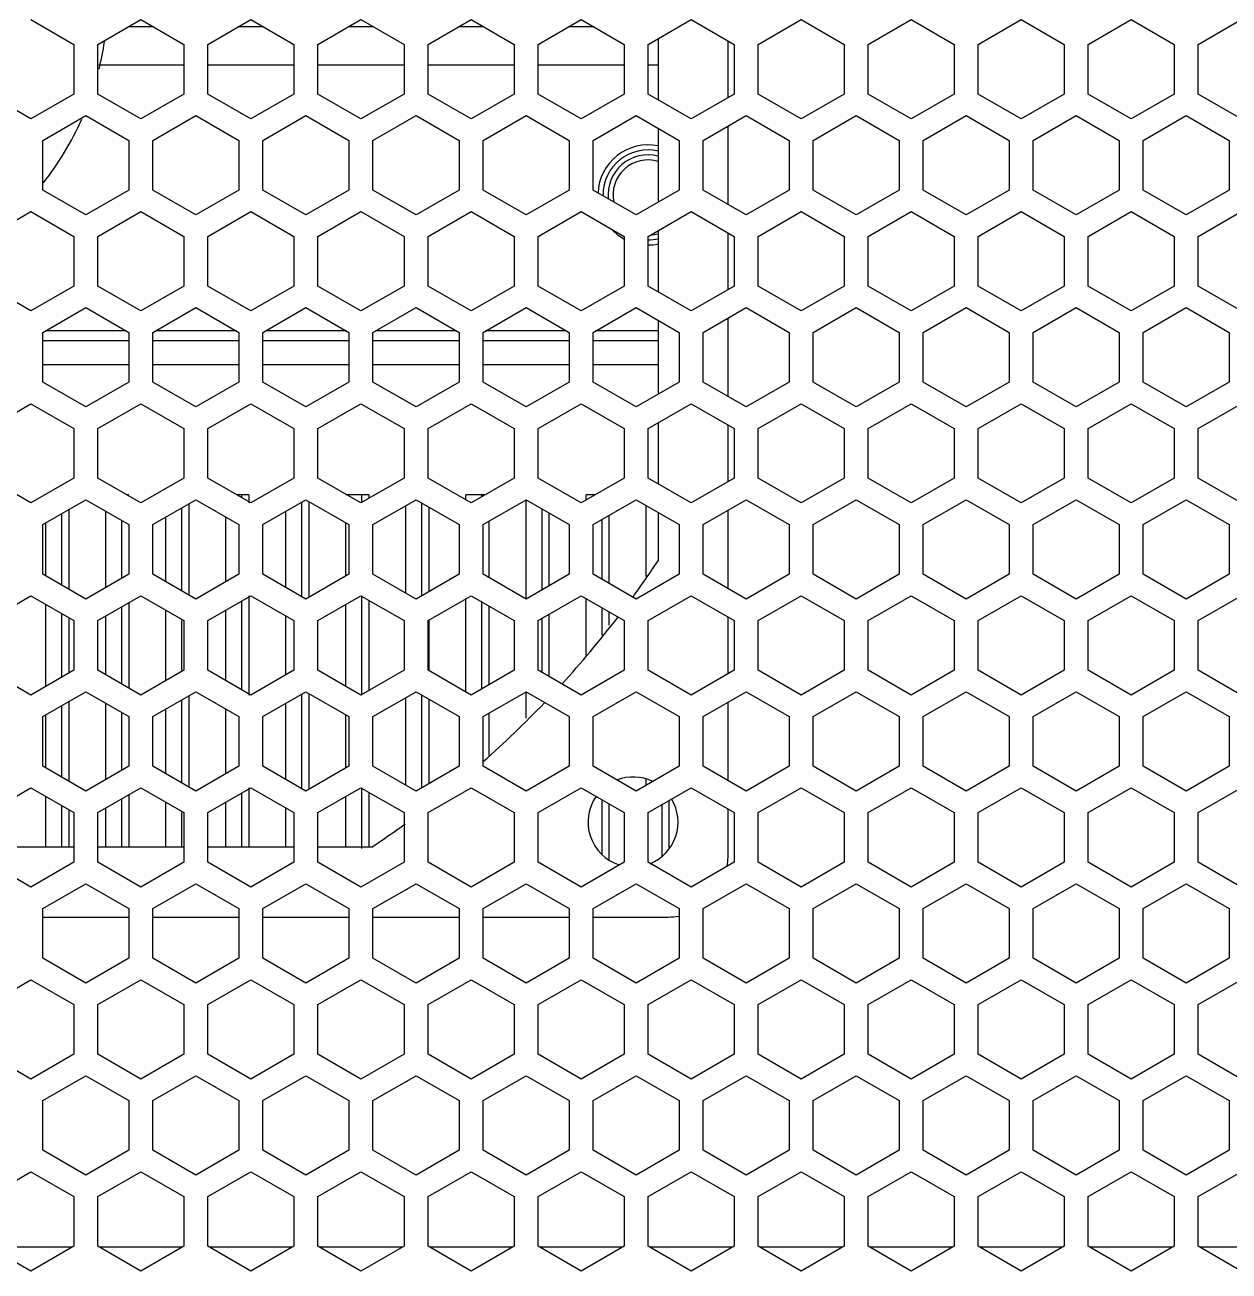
# Model space of a CAD drawing. Header units: millimetres. Extents: x 10297564 to 11610295, y -9287743 to -8409454.
# Drawn here: x 10533697 to 10534905, y -9096196 to -9094946 of the extents above; entities that cross this region are included whole.
import ezdxf

# ---------------------------------------------------------------- set-up
doc = ezdxf.new("R2010")
doc.units = ezdxf.units.MM
doc.header["$LTSCALE"] = 100
doc.layers.add('-0', color=7, linetype='Continuous')

# ---------------------------------------------------------------- blocks, each defined once
blk = doc.blocks.new('인버터 외형도')
at = {"layer": '-0', "linetype": 'Continuous'}
for p, q in [((123421.52, 39937.61), (123453.88, 39918.93)), ((123471.94, 39918.93), (123504.29, 39937.61)), ((123513.81, 39932.11), (123494.77, 39932.11)), ((123504.29, 39937.61), (123536.65, 39918.93)), ((123554.71, 39918.93), (123587.06, 39937.61)), ((123596.58, 39932.11), (123577.54, 39932.11)), ((123587.06, 39937.61), (123619.42, 39918.93)), ((123637.48, 39918.93), (123669.83, 39937.61)), ((123679.35, 39932.11), (123660.31, 39932.11)), ((123669.83, 39937.61), (123702.19, 39918.93)), ((123720.25, 39918.93), (123752.6, 39937.61)), ((123762.12, 39932.11), (123743.08, 39932.11)), ((123752.6, 39937.61), (123784.96, 39918.93)), ((123803.01, 39918.93), (123835.37, 39937.61)), ((123844.89, 39932.11), (123825.85, 39932.11)), ((123835.37, 39937.61), (123867.73, 39918.93)), ((123885.78, 39918.93), (123918.14, 39937.61)), ((123918.14, 39937.61), (123950.49, 39918.93)), ((123968.55, 39918.93), (124000.91, 39937.61)), ((124000.91, 39937.61), (124033.26, 39918.93)), ((124051.32, 39918.93), (124083.68, 39937.61)), ((124083.68, 39937.61), (124116.03, 39918.93)), ((124134.09, 39918.93), (124166.45, 39937.61)), ((124166.45, 39937.61), (124198.8, 39918.93)), ((124216.86, 39918.93), (124249.22, 39937.61)), ((124249.22, 39937.61), (124281.57, 39918.93)), ((124299.63, 39918.93), (124331.99, 39937.61)), ((123893.31, 39923.27), (123893.31, 39877.22)), ((123945.98, 39878.96), (123945.98, 39921.53)), ((123453.88, 39918.93), (123453.88, 39881.57)), ((123471.94, 39881.57), (123471.94, 39918.93)), ((123536.65, 39918.93), (123536.65, 39881.57)), ((123554.71, 39881.57), (123554.71, 39918.93)), ((123619.42, 39918.93), (123619.42, 39881.57)), ((123637.48, 39881.57), (123637.48, 39918.93)), ((123702.19, 39918.93), (123702.19, 39881.57)), ((123720.25, 39881.57), (123720.25, 39918.93)), ((123784.96, 39918.93), (123784.96, 39881.57)), ((123803.01, 39881.57), (123803.01, 39918.93)), ((123867.73, 39918.93), (123867.73, 39881.57)), ((123885.78, 39881.57), (123885.78, 39918.93)), ((123950.49, 39918.93), (123950.49, 39881.57)), ((123968.55, 39881.57), (123968.55, 39918.93)), ((124033.26, 39918.93), (124033.26, 39881.57)), ((124051.32, 39881.57), (124051.32, 39918.93)), ((124116.03, 39918.93), (124116.03, 39881.57)), ((124134.09, 39881.57), (124134.09, 39918.93)), ((124198.8, 39918.93), (124198.8, 39881.57)), ((124216.86, 39881.57), (124216.86, 39918.93)), ((124281.57, 39918.93), (124281.57, 39881.57)), ((124299.63, 39881.57), (124299.63, 39918.93)), ((123472.52, 39903.52), (123536.65, 39903.52)), ((123554.71, 39903.52), (123619.42, 39903.52)), ((123637.48, 39903.52), (123702.19, 39903.52)), ((123720.25, 39903.52), (123784.96, 39903.52)), ((123803.01, 39903.52), (123867.73, 39903.52)), ((123885.78, 39903.52), (123893.31, 39903.52)), ((123421.52, 39862.89), (123389.17, 39881.57)), ((123453.88, 39881.57), (123421.52, 39862.89)), ((123504.29, 39862.89), (123471.94, 39881.57)), ((123536.65, 39881.57), (123504.29, 39862.89)), ((123587.06, 39862.89), (123554.71, 39881.57)), ((123619.42, 39881.57), (123587.06, 39862.89)), ((123669.83, 39862.89), (123637.48, 39881.57)), ((123702.19, 39881.57), (123669.83, 39862.89)), ((123752.6, 39862.89), (123720.25, 39881.57)), ((123784.96, 39881.57), (123752.6, 39862.89)), ((123835.37, 39862.89), (123803.01, 39881.57)), ((123867.73, 39881.57), (123835.37, 39862.89)), ((123918.14, 39862.89), (123885.78, 39881.57)), ((123950.49, 39881.57), (123918.14, 39862.89)), ((124000.91, 39862.89), (123968.55, 39881.57)), ((124033.26, 39881.57), (124000.91, 39862.89)), ((124083.68, 39862.89), (124051.32, 39881.57)), ((124116.03, 39881.57), (124083.68, 39862.89)), ((124166.45, 39862.89), (124134.09, 39881.57)), ((124198.8, 39881.57), (124166.45, 39862.89)), ((124249.22, 39862.89), (124216.86, 39881.57)), ((124281.57, 39881.57), (124249.22, 39862.89)), ((124331.99, 39862.89), (124299.63, 39881.57)), ((123430.55, 39846.69), (123462.91, 39865.37)), ((123462.91, 39865.37), (123495.26, 39846.69)), ((123513.32, 39846.69), (123545.68, 39865.37)), ((123545.68, 39865.37), (123578.03, 39846.69)), ((123596.09, 39846.69), (123628.45, 39865.37)), ((123628.45, 39865.37), (123660.8, 39846.69)), ((123678.86, 39846.69), (123711.22, 39865.37)), ((123711.22, 39865.37), (123743.57, 39846.69)), ((123761.63, 39846.69), (123793.99, 39865.37)), ((123793.99, 39865.37), (123826.34, 39846.69)), ((123844.4, 39846.69), (123876.75, 39865.37)), ((123876.75, 39865.37), (123909.11, 39846.69)), ((123927.17, 39846.69), (123959.52, 39865.37)), ((123959.52, 39865.37), (123991.88, 39846.69)), ((124009.94, 39846.69), (124042.29, 39865.37)), ((124042.29, 39865.37), (124074.65, 39846.69)), ((124092.71, 39846.69), (124125.06, 39865.37)), ((124125.06, 39865.37), (124157.42, 39846.69)), ((124175.48, 39846.69), (124207.83, 39865.37)), ((124207.83, 39865.37), (124240.19, 39846.69)), ((124258.25, 39846.69), (124290.6, 39865.37)), ((124290.6, 39865.37), (124322.96, 39846.69)), ((123893.31, 39855.82), (123893.31, 39800.21)), ((123945.98, 39798.47), (123945.98, 39857.55)), ((123430.55, 39809.33), (123430.55, 39846.69)), ((123495.26, 39846.69), (123495.26, 39809.33)), ((123513.32, 39809.33), (123513.32, 39846.69)), ((123578.03, 39846.69), (123578.03, 39809.33)), ((123596.09, 39809.33), (123596.09, 39846.69)), ((123660.8, 39846.69), (123660.8, 39809.33)), ((123678.86, 39809.33), (123678.86, 39846.69)), ((123743.57, 39846.69), (123743.57, 39809.33)), ((123761.63, 39809.33), (123761.63, 39846.69)), ((123826.34, 39846.69), (123826.34, 39809.33)), ((123844.4, 39809.33), (123844.4, 39846.69)), ((123909.11, 39846.69), (123909.11, 39809.33)), ((123927.17, 39809.33), (123927.17, 39846.69)), ((123991.88, 39846.69), (123991.88, 39809.33)), ((124009.94, 39809.33), (124009.94, 39846.69)), ((124074.65, 39846.69), (124074.65, 39809.33)), ((124092.71, 39809.33), (124092.71, 39846.69)), ((124157.42, 39846.69), (124157.42, 39809.33)), ((124175.48, 39809.33), (124175.48, 39846.69)), ((124240.19, 39846.69), (124240.19, 39809.33)), ((124258.25, 39809.33), (124258.25, 39846.69)), ((124322.96, 39846.69), (124322.96, 39809.33)), ((123462.91, 39790.65), (123430.55, 39809.33)), ((123495.26, 39809.33), (123462.91, 39790.65)), ((123545.68, 39790.65), (123513.32, 39809.33)), ((123578.03, 39809.33), (123545.68, 39790.65)), ((123628.45, 39790.65), (123596.09, 39809.33)), ((123660.8, 39809.33), (123628.45, 39790.65)), ((123711.22, 39790.65), (123678.86, 39809.33)), ((123743.57, 39809.33), (123711.22, 39790.65)), ((123793.99, 39790.65), (123761.63, 39809.33)), ((123826.34, 39809.33), (123793.99, 39790.65)), ((123876.75, 39790.65), (123844.4, 39809.33)), ((123909.11, 39809.33), (123876.75, 39790.65)), ((123959.52, 39790.65), (123927.17, 39809.33)), ((123991.88, 39809.33), (123959.52, 39790.65)), ((124042.29, 39790.65), (124009.94, 39809.33)), ((124074.65, 39809.33), (124042.29, 39790.65)), ((124125.06, 39790.65), (124092.71, 39809.33)), ((124157.42, 39809.33), (124125.06, 39790.65)), ((124207.83, 39790.65), (124175.48, 39809.33)), ((124240.19, 39809.33), (124207.83, 39790.65)), ((124290.6, 39790.65), (124258.25, 39809.33)), ((124322.96, 39809.33), (124290.6, 39790.65)), ((123389.17, 39774.46), (123421.52, 39793.14)), ((123421.52, 39793.14), (123453.88, 39774.46)), ((123471.94, 39774.46), (123504.29, 39793.14)), ((123504.29, 39793.14), (123536.65, 39774.46)), ((123554.71, 39774.46), (123587.06, 39793.14)), ((123587.06, 39793.14), (123619.42, 39774.46)), ((123637.48, 39774.46), (123669.83, 39793.14)), ((123669.83, 39793.14), (123702.19, 39774.46)), ((123720.25, 39774.46), (123752.6, 39793.14)), ((123752.6, 39793.14), (123784.96, 39774.46)), ((123803.01, 39774.46), (123835.37, 39793.14)), ((123835.37, 39793.14), (123867.73, 39774.46)), ((123885.78, 39774.46), (123918.14, 39793.14)), ((123918.14, 39793.14), (123950.49, 39774.46)), ((123968.55, 39774.46), (124000.91, 39793.14)), ((124000.91, 39793.14), (124033.26, 39774.46)), ((124051.32, 39774.46), (124083.68, 39793.14)), ((124083.68, 39793.14), (124116.03, 39774.46)), ((124134.09, 39774.46), (124166.45, 39793.14)), ((124166.45, 39793.14), (124198.8, 39774.46)), ((124216.86, 39774.46), (124249.22, 39793.14)), ((124249.22, 39793.14), (124281.57, 39774.46)), ((124299.63, 39774.46), (124331.99, 39793.14)), ((123453.88, 39774.46), (123453.88, 39737.1)), ((123471.94, 39737.1), (123471.94, 39774.46)), ((123536.65, 39774.46), (123536.65, 39737.1)), ((123554.71, 39737.1), (123554.71, 39774.46)), ((123619.42, 39774.46), (123619.42, 39737.1)), ((123637.48, 39737.1), (123637.48, 39774.46)), ((123702.19, 39774.46), (123702.19, 39737.1)), ((123720.25, 39737.1), (123720.25, 39774.46)), ((123784.96, 39774.46), (123784.96, 39737.1)), ((123803.01, 39737.1), (123803.01, 39774.46)), ((123867.73, 39774.46), (123867.73, 39737.1)), ((123885.78, 39737.1), (123885.78, 39774.46)), ((123893.31, 39778.8), (123893.31, 39732.75)), ((123945.98, 39734.49), (123945.98, 39777.06)), ((123950.49, 39774.46), (123950.49, 39737.1)), ((123968.55, 39737.1), (123968.55, 39774.46)), ((124033.26, 39774.46), (124033.26, 39737.1)), ((124051.32, 39737.1), (124051.32, 39774.46)), ((124116.03, 39774.46), (124116.03, 39737.1)), ((124134.09, 39737.1), (124134.09, 39774.46)), ((124198.8, 39774.46), (124198.8, 39737.1)), ((124216.86, 39737.1), (124216.86, 39774.46)), ((124281.57, 39774.46), (124281.57, 39737.1)), ((124299.63, 39737.1), (124299.63, 39774.46)), ((123421.52, 39718.42), (123389.17, 39737.1)), ((123453.88, 39737.1), (123421.52, 39718.42)), ((123504.29, 39718.42), (123471.94, 39737.1)), ((123536.65, 39737.1), (123504.29, 39718.42)), ((123587.06, 39718.42), (123554.71, 39737.1)), ((123619.42, 39737.1), (123587.06, 39718.42)), ((123669.83, 39718.42), (123637.48, 39737.1)), ((123702.19, 39737.1), (123669.83, 39718.42)), ((123752.6, 39718.42), (123720.25, 39737.1)), ((123784.96, 39737.1), (123752.6, 39718.42)), ((123835.37, 39718.42), (123803.01, 39737.1)), ((123867.73, 39737.1), (123835.37, 39718.42)), ((123918.14, 39718.42), (123885.78, 39737.1)), ((123950.49, 39737.1), (123918.14, 39718.42)), ((124000.91, 39718.42), (123968.55, 39737.1)), ((124033.26, 39737.1), (124000.91, 39718.42)), ((124083.68, 39718.42), (124051.32, 39737.1)), ((124116.03, 39737.1), (124083.68, 39718.42)), ((124166.45, 39718.42), (124134.09, 39737.1)), ((124198.8, 39737.1), (124166.45, 39718.42)), ((124249.22, 39718.42), (124216.86, 39737.1)), ((124281.57, 39737.1), (124249.22, 39718.42)), ((124331.99, 39718.42), (124299.63, 39737.1)), ((123430.55, 39702.22), (123462.91, 39720.9)), ((123462.91, 39720.9), (123495.26, 39702.22)), ((123513.32, 39702.22), (123545.68, 39720.9)), ((123545.68, 39720.9), (123578.03, 39702.22)), ((123596.09, 39702.22), (123628.45, 39720.9)), ((123628.45, 39720.9), (123660.8, 39702.22)), ((123678.86, 39702.22), (123711.22, 39720.9)), ((123711.22, 39720.9), (123743.57, 39702.22)), ((123761.63, 39702.22), (123793.99, 39720.9)), ((123793.99, 39720.9), (123826.34, 39702.22)), ((123844.4, 39702.22), (123876.75, 39720.9)), ((123876.75, 39720.9), (123909.11, 39702.22)), ((123927.17, 39702.22), (123959.52, 39720.9)), ((123959.52, 39720.9), (123991.88, 39702.22)), ((124009.94, 39702.22), (124042.29, 39720.9)), ((124042.29, 39720.9), (124074.65, 39702.22)), ((124092.71, 39702.22), (124125.06, 39720.9)), ((124125.06, 39720.9), (124157.42, 39702.22)), ((124175.48, 39702.22), (124207.83, 39720.9)), ((124207.83, 39720.9), (124240.19, 39702.22)), ((124258.25, 39702.22), (124290.6, 39720.9)), ((124290.6, 39720.9), (124322.96, 39702.22)), ((123893.31, 39711.34), (123893.31, 39655.74)), ((123945.98, 39654), (123945.98, 39713.08)), ((123430.55, 39664.86), (123430.55, 39702.22)), ((123493.28, 39703.37), (123432.54, 39703.37)), ((123495.26, 39702.22), (123495.26, 39664.86)), ((123513.32, 39664.86), (123513.32, 39702.22)), ((123576.05, 39703.37), (123515.3, 39703.37)), ((123578.03, 39702.22), (123578.03, 39664.86)), ((123596.09, 39664.86), (123596.09, 39702.22)), ((123658.82, 39703.37), (123598.07, 39703.37)), ((123660.8, 39702.22), (123660.8, 39664.86)), ((123678.86, 39664.86), (123678.86, 39702.22)), ((123741.59, 39703.37), (123680.84, 39703.37)), ((123743.57, 39702.22), (123743.57, 39664.86)), ((123761.63, 39664.86), (123761.63, 39702.22)), ((123824.36, 39703.37), (123763.61, 39703.37)), ((123826.34, 39702.22), (123826.34, 39664.86)), ((123844.4, 39664.86), (123844.4, 39702.22)), ((123893.31, 39703.37), (123846.38, 39703.37)), ((123909.11, 39702.22), (123909.11, 39664.86)), ((123927.17, 39664.86), (123927.17, 39702.22)), ((123991.88, 39702.22), (123991.88, 39664.86)), ((124009.94, 39664.86), (124009.94, 39702.22)), ((124074.65, 39702.22), (124074.65, 39664.86)), ((124092.71, 39664.86), (124092.71, 39702.22)), ((124157.42, 39702.22), (124157.42, 39664.86)), ((124175.48, 39664.86), (124175.48, 39702.22)), ((124240.19, 39702.22), (124240.19, 39664.86)), ((124258.25, 39664.86), (124258.25, 39702.22)), ((124322.96, 39702.22), (124322.96, 39664.86)), ((123495.26, 39695.84), (123430.55, 39695.84)), ((123578.03, 39695.84), (123513.32, 39695.84)), ((123660.8, 39695.84), (123596.09, 39695.84)), ((123743.57, 39695.84), (123678.86, 39695.84)), ((123826.34, 39695.84), (123761.63, 39695.84)), ((123893.31, 39695.84), (123844.4, 39695.84)), ((123495.26, 39677.78), (123430.55, 39677.78)), ((123578.03, 39677.78), (123513.32, 39677.78)), ((123660.8, 39677.78), (123596.09, 39677.78)), ((123743.57, 39677.78), (123678.86, 39677.78)), ((123826.34, 39677.78), (123761.63, 39677.78)), ((123893.31, 39677.78), (123844.4, 39677.78)), ((123462.91, 39646.18), (123430.55, 39664.86)), ((123495.26, 39664.86), (123462.91, 39646.18)), ((123545.68, 39646.18), (123513.32, 39664.86)), ((123578.03, 39664.86), (123545.68, 39646.18)), ((123628.45, 39646.18), (123596.09, 39664.86)), ((123660.8, 39664.86), (123628.45, 39646.18)), ((123711.22, 39646.18), (123678.86, 39664.86)), ((123743.57, 39664.86), (123711.22, 39646.18)), ((123793.99, 39646.18), (123761.63, 39664.86)), ((123826.34, 39664.86), (123793.99, 39646.18)), ((123876.75, 39646.18), (123844.4, 39664.86)), ((123909.11, 39664.86), (123876.75, 39646.18)), ((123959.52, 39646.18), (123927.17, 39664.86)), ((123991.88, 39664.86), (123959.52, 39646.18)), ((124042.29, 39646.18), (124009.94, 39664.86)), ((124074.65, 39664.86), (124042.29, 39646.18)), ((124125.06, 39646.18), (124092.71, 39664.86)), ((124157.42, 39664.86), (124125.06, 39646.18)), ((124207.83, 39646.18), (124175.48, 39664.86)), ((124240.19, 39664.86), (124207.83, 39646.18)), ((124290.6, 39646.18), (124258.25, 39664.86)), ((124322.96, 39664.86), (124290.6, 39646.18)), ((123389.17, 39629.99), (123421.52, 39648.67)), ((123421.52, 39648.67), (123453.88, 39629.99)), ((123471.94, 39629.99), (123504.29, 39648.67)), ((123504.29, 39648.67), (123536.65, 39629.99)), ((123554.71, 39629.99), (123587.06, 39648.67)), ((123587.06, 39648.67), (123619.42, 39629.99)), ((123637.48, 39629.99), (123669.83, 39648.67)), ((123669.83, 39648.67), (123702.19, 39629.99)), ((123720.25, 39629.99), (123752.6, 39648.67)), ((123752.6, 39648.67), (123784.96, 39629.99)), ((123803.01, 39629.99), (123835.37, 39648.67)), ((123835.37, 39648.67), (123867.73, 39629.99)), ((123885.78, 39629.99), (123918.14, 39648.67)), ((123918.14, 39648.67), (123950.49, 39629.99)), ((123968.55, 39629.99), (124000.91, 39648.67)), ((124000.91, 39648.67), (124033.26, 39629.99)), ((124051.32, 39629.99), (124083.68, 39648.67)), ((124083.68, 39648.67), (124116.03, 39629.99)), ((124134.09, 39629.99), (124166.45, 39648.67)), ((124166.45, 39648.67), (124198.8, 39629.99)), ((124216.86, 39629.99), (124249.22, 39648.67)), ((124249.22, 39648.67), (124281.57, 39629.99)), ((124299.63, 39629.99), (124331.99, 39648.67)), ((123893.31, 39634.33), (123893.31, 39588.28)), ((123945.98, 39590.02), (123945.98, 39632.59)), ((123453.88, 39629.99), (123453.88, 39592.63)), ((123471.94, 39592.63), (123471.94, 39629.99)), ((123536.65, 39629.99), (123536.65, 39592.63)), ((123554.71, 39592.63), (123554.71, 39629.99)), ((123619.42, 39629.99), (123619.42, 39592.63)), ((123637.48, 39592.63), (123637.48, 39629.99)), ((123702.19, 39629.99), (123702.19, 39592.63)), ((123720.25, 39592.63), (123720.25, 39629.99)), ((123784.96, 39629.99), (123784.96, 39592.63)), ((123803.01, 39592.63), (123803.01, 39629.99)), ((123867.73, 39629.99), (123867.73, 39592.63)), ((123885.78, 39592.63), (123885.78, 39629.99)), ((123950.49, 39629.99), (123950.49, 39592.63)), ((123968.55, 39592.63), (123968.55, 39629.99)), ((124033.26, 39629.99), (124033.26, 39592.63)), ((124051.32, 39592.63), (124051.32, 39629.99)), ((124116.03, 39629.99), (124116.03, 39592.63)), ((124134.09, 39592.63), (124134.09, 39629.99)), ((124198.8, 39629.99), (124198.8, 39592.63)), ((124216.86, 39592.63), (124216.86, 39629.99)), ((124281.57, 39629.99), (124281.57, 39592.63)), ((124299.63, 39592.63), (124299.63, 39629.99)), ((123421.52, 39573.95), (123389.17, 39592.63)), ((123453.88, 39592.63), (123421.52, 39573.95)), ((123504.29, 39573.95), (123471.94, 39592.63)), ((123536.65, 39592.63), (123504.29, 39573.95)), ((123587.06, 39573.95), (123554.71, 39592.63)), ((123619.42, 39592.63), (123587.06, 39573.95)), ((123669.83, 39573.95), (123637.48, 39592.63)), ((123702.19, 39592.63), (123669.83, 39573.95)), ((123752.6, 39573.95), (123720.25, 39592.63)), ((123784.96, 39592.63), (123752.6, 39573.95)), ((123835.37, 39573.95), (123803.01, 39592.63)), ((123867.73, 39592.63), (123835.37, 39573.95)), ((123918.14, 39573.95), (123885.78, 39592.63)), ((123950.49, 39592.63), (123918.14, 39573.95)), ((124000.91, 39573.95), (123968.55, 39592.63)), ((124033.26, 39592.63), (124000.91, 39573.95)), ((124083.68, 39573.95), (124051.32, 39592.63)), ((124116.03, 39592.63), (124083.68, 39573.95)), ((124166.45, 39573.95), (124134.09, 39592.63)), ((124198.8, 39592.63), (124166.45, 39573.95)), ((124249.22, 39573.95), (124216.86, 39592.63)), ((124281.57, 39592.63), (124249.22, 39573.95)), ((124331.99, 39573.95), (124299.63, 39592.63)), ((123430.55, 39557.75), (123462.91, 39576.43)), ((123462.91, 39576.43), (123495.26, 39557.75)), ((123495.19, 39579.97), (123493.87, 39579.97)), ((123513.32, 39557.75), (123545.68, 39576.43)), ((123545.68, 39576.43), (123578.03, 39557.75)), ((123585.48, 39579.97), (123576.64, 39579.97)), ((123580.29, 39577.86), (123580.29, 39579.97)), ((123585.48, 39579.97), (123585.48, 39573.95)), ((123596.09, 39557.75), (123628.45, 39576.43)), ((123625.43, 39503.45), (123625.43, 39574.69)), ((123628.45, 39576.43), (123660.8, 39557.75)), ((123630.63, 39575.17), (123630.63, 39502.97)), ((123675.78, 39579.97), (123658.54, 39579.97)), ((123670.58, 39573.95), (123670.58, 39579.97)), ((123675.78, 39579.97), (123675.78, 39577.38)), ((123678.86, 39557.75), (123711.22, 39576.43)), ((123711.22, 39576.43), (123743.57, 39557.75)), ((123763.03, 39579.97), (123748.83, 39579.97)), ((123748.83, 39576.12), (123748.83, 39579.97)), ((123760.87, 39578.72), (123760.87, 39579.97)), ((123761.63, 39557.75), (123793.99, 39576.43)), ((123793.98, 39501.71), (123793.98, 39576.43)), ((123793.99, 39576.43), (123826.34, 39557.75)), ((123845.8, 39579.97), (123839.13, 39579.97)), ((123839.13, 39576.12), (123839.13, 39579.97)), ((123844.4, 39557.75), (123876.75, 39576.43)), ((123876.75, 39576.43), (123909.11, 39557.75)), ((123927.17, 39557.75), (123959.52, 39576.43)), ((123959.52, 39576.43), (123991.88, 39557.75)), ((124009.94, 39557.75), (124042.29, 39576.43)), ((124042.29, 39576.43), (124074.65, 39557.75)), ((124092.71, 39557.75), (124125.06, 39576.43)), ((124125.06, 39576.43), (124157.42, 39557.75)), ((124175.48, 39557.75), (124207.83, 39576.43)), ((124207.83, 39576.43), (124240.19, 39557.75)), ((124258.25, 39557.75), (124290.6, 39576.43)), ((124290.6, 39576.43), (124322.96, 39557.75)), ((123444.85, 39512.14), (123444.85, 39566)), ((123450.04, 39569), (123450.04, 39509.14)), ((123477.95, 39510.4), (123477.95, 39567.75)), ((123535.14, 39507.79), (123535.14, 39570.35)), ((123540.33, 39573.35), (123540.33, 39504.79)), ((123613.39, 39510.4), (123613.39, 39567.74)), ((123703.69, 39506.06), (123703.69, 39572.09)), ((123715.73, 39504.32), (123715.73, 39573.83)), ((123720.92, 39570.83), (123720.92, 39507.31)), ((123806.02, 39508.66), (123806.02, 39569.48)), ((123811.22, 39566.48), (123811.22, 39511.66)), ((123884.27, 39518.61), (123884.27, 39572.09)), ((123893.31, 39566.87), (123893.31, 39530.43)), ((123945.98, 39509.53), (123945.98, 39568.61)), ((123430.55, 39520.39), (123430.55, 39557.75)), ((123432.8, 39519.09), (123432.8, 39559.05)), ((123489.99, 39517.35), (123489.99, 39560.79)), ((123495.26, 39557.75), (123495.26, 39520.39)), ((123513.32, 39520.39), (123513.32, 39557.75)), ((123523.1, 39514.75), (123523.1, 39563.4)), ((123568.25, 39514.74), (123568.25, 39563.4)), ((123578.03, 39557.75), (123578.03, 39520.39)), ((123596.09, 39520.39), (123596.09, 39557.75)), ((123658.54, 39519.08), (123658.54, 39559.06)), ((123660.8, 39557.75), (123660.8, 39520.39)), ((123678.86, 39520.39), (123678.86, 39557.75)), ((123743.57, 39557.75), (123743.57, 39520.39)), ((123761.63, 39520.39), (123761.63, 39557.75)), ((123766.07, 39560.31), (123766.07, 39517.83)), ((123826.34, 39557.75), (123826.34, 39520.39)), ((123844.4, 39520.39), (123844.4, 39557.75)), ((123851.17, 39516.48), (123851.17, 39561.66)), ((123856.36, 39564.66), (123856.36, 39513.48)), ((123909.11, 39557.75), (123909.11, 39520.39)), ((123927.17, 39520.39), (123927.17, 39557.75)), ((123991.88, 39557.75), (123991.88, 39520.39)), ((124009.94, 39520.39), (124009.94, 39557.75)), ((124074.65, 39557.75), (124074.65, 39520.39)), ((124092.71, 39520.39), (124092.71, 39557.75)), ((124157.42, 39557.75), (124157.42, 39520.39)), ((124175.48, 39520.39), (124175.48, 39557.75)), ((124240.19, 39557.75), (124240.19, 39520.39)), ((124258.25, 39520.39), (124258.25, 39557.75)), ((124322.96, 39557.75), (124322.96, 39520.39)), ((123462.91, 39501.71), (123430.55, 39520.39)), ((123495.26, 39520.39), (123462.91, 39501.71)), ((123545.68, 39501.71), (123513.32, 39520.39)), ((123578.03, 39520.39), (123545.68, 39501.71)), ((123628.45, 39501.71), (123596.09, 39520.39)), ((123660.8, 39520.39), (123628.45, 39501.71)), ((123711.22, 39501.71), (123678.86, 39520.39)), ((123743.57, 39520.39), (123711.22, 39501.71)), ((123793.99, 39501.71), (123761.63, 39520.39)), ((123826.34, 39520.39), (123793.99, 39501.71)), ((123876.75, 39501.71), (123844.4, 39520.39)), ((123909.11, 39520.39), (123876.75, 39501.71)), ((123959.52, 39501.71), (123927.17, 39520.39)), ((123991.88, 39520.39), (123959.52, 39501.71)), ((124042.29, 39501.71), (124009.94, 39520.39)), ((124074.65, 39520.39), (124042.29, 39501.71)), ((124125.06, 39501.71), (124092.71, 39520.39)), ((124157.42, 39520.39), (124125.06, 39501.71)), ((124207.83, 39501.71), (124175.48, 39520.39)), ((124240.19, 39520.39), (124207.83, 39501.71)), ((124290.6, 39501.71), (124258.25, 39520.39)), ((124322.96, 39520.39), (124290.6, 39501.71)), ((123389.17, 39485.52), (123421.52, 39504.2)), ((123421.52, 39504.2), (123453.88, 39485.52)), ((123471.94, 39485.52), (123504.29, 39504.2)), ((123504.29, 39504.2), (123536.65, 39485.52)), ((123554.71, 39485.52), (123587.06, 39504.2)), ((123580.29, 39433.39), (123580.29, 39500.28)), ((123585.48, 39504.2), (123585.48, 39429.48)), ((123587.06, 39504.2), (123619.42, 39485.52)), ((123637.48, 39485.52), (123669.83, 39504.2)), ((123669.83, 39504.2), (123702.19, 39485.52)), ((123670.58, 39429.48), (123670.58, 39504.2)), ((123675.78, 39500.76), (123675.78, 39432.91)), ((123720.25, 39485.52), (123752.6, 39504.2)), ((123748.83, 39431.65), (123748.83, 39502.02)), ((123752.6, 39504.2), (123784.96, 39485.52)), ((123760.87, 39434.25), (123760.87, 39499.42)), ((123803.01, 39485.52), (123835.37, 39504.2)), ((123835.37, 39504.2), (123867.73, 39485.52)), ((123839.13, 39459.37), (123839.13, 39502.03)), ((123885.78, 39485.52), (123918.14, 39504.2)), ((123918.14, 39504.2), (123950.49, 39485.52)), ((123968.55, 39485.52), (124000.91, 39504.2)), ((124000.91, 39504.2), (124033.26, 39485.52)), ((124051.32, 39485.52), (124083.68, 39504.2)), ((124083.68, 39504.2), (124116.03, 39485.52)), ((124134.09, 39485.52), (124166.45, 39504.2)), ((124166.45, 39504.2), (124198.8, 39485.52)), ((124216.86, 39485.52), (124249.22, 39504.2)), ((124249.22, 39504.2), (124281.57, 39485.52)), ((124299.63, 39485.52), (124331.99, 39504.2)), ((123432.8, 39435.99), (123432.8, 39497.68)), ((123444.85, 39442.94), (123444.85, 39490.73)), ((123489.99, 39437.73), (123489.99, 39495.94)), ((123495.19, 39498.94), (123495.19, 39434.73)), ((123523.1, 39440.33), (123523.1, 39493.34)), ((123568.25, 39440.34), (123568.25, 39493.33)), ((123658.54, 39435.99), (123658.54, 39497.68)), ((123766.07, 39496.42), (123766.07, 39437.25)), ((123811.22, 39490.25), (123811.22, 39443.42)), ((123851.17, 39474.51), (123851.17, 39495.08)), ((123856.36, 39492.08), (123856.36, 39482.11)), ((123450.04, 39487.73), (123450.04, 39445.94)), ((123453.88, 39485.52), (123453.88, 39448.16)), ((123471.94, 39448.16), (123471.94, 39485.52)), ((123477.95, 39444.68), (123477.95, 39488.99)), ((123535.14, 39448.16), (123535.14, 39485.52)), ((123536.65, 39485.52), (123536.65, 39448.16)), ((123554.71, 39448.16), (123554.71, 39485.52)), ((123613.39, 39444.68), (123613.39, 39488.99)), ((123619.42, 39485.52), (123619.42, 39448.16)), ((123637.48, 39448.16), (123637.48, 39485.52)), ((123702.19, 39485.52), (123702.19, 39448.16)), ((123720.25, 39448.16), (123720.25, 39485.52)), ((123720.92, 39485.52), (123720.92, 39448.16)), ((123784.96, 39485.52), (123784.96, 39448.16)), ((123803.01, 39448.16), (123803.01, 39485.52)), ((123806.02, 39446.42), (123806.02, 39487.25)), ((123867.73, 39485.52), (123867.73, 39448.16)), ((123885.78, 39448.16), (123885.78, 39485.52)), ((123945.98, 39445.55), (123945.98, 39488.12)), ((123950.49, 39485.52), (123950.49, 39448.16)), ((123968.55, 39448.16), (123968.55, 39485.52)), ((124033.26, 39485.52), (124033.26, 39448.16)), ((124051.32, 39448.16), (124051.32, 39485.52)), ((124116.03, 39485.52), (124116.03, 39448.16)), ((124134.09, 39448.16), (124134.09, 39485.52)), ((124198.8, 39485.52), (124198.8, 39448.16)), ((124216.86, 39448.16), (124216.86, 39485.52)), ((124281.57, 39485.52), (124281.57, 39448.16)), ((124299.63, 39448.16), (124299.63, 39485.52)), ((123421.52, 39429.48), (123389.17, 39448.16)), ((123453.88, 39448.16), (123421.52, 39429.48)), ((123504.29, 39429.48), (123471.94, 39448.16)), ((123536.65, 39448.16), (123504.29, 39429.48)), ((123587.06, 39429.48), (123554.71, 39448.16)), ((123619.42, 39448.16), (123587.06, 39429.48)), ((123669.83, 39429.48), (123637.48, 39448.16)), ((123702.19, 39448.16), (123669.83, 39429.48)), ((123752.6, 39429.48), (123720.25, 39448.16)), ((123784.96, 39448.16), (123752.6, 39429.48)), ((123835.37, 39429.48), (123803.01, 39448.16)), ((123867.73, 39448.16), (123835.37, 39429.48)), ((123918.14, 39429.48), (123885.78, 39448.16)), ((123950.49, 39448.16), (123918.14, 39429.48)), ((124000.91, 39429.48), (123968.55, 39448.16)), ((124033.26, 39448.16), (124000.91, 39429.48)), ((124083.68, 39429.48), (124051.32, 39448.16)), ((124116.03, 39448.16), (124083.68, 39429.48)), ((124166.45, 39429.48), (124134.09, 39448.16)), ((124198.8, 39448.16), (124166.45, 39429.48)), ((124249.22, 39429.48), (124216.86, 39448.16)), ((124281.57, 39448.16), (124249.22, 39429.48)), ((124331.99, 39429.48), (124299.63, 39448.16)), ((123430.55, 39413.28), (123462.91, 39431.96)), ((123450.04, 39424.53), (123450.04, 39364.67)), ((123462.91, 39431.96), (123495.26, 39413.28)), ((123513.32, 39413.28), (123545.68, 39431.96)), ((123535.14, 39363.32), (123535.14, 39425.88)), ((123540.33, 39428.88), (123540.33, 39360.32)), ((123545.68, 39431.96), (123578.03, 39413.28)), ((123596.09, 39413.28), (123628.45, 39431.96)), ((123625.43, 39358.98), (123625.43, 39430.22)), ((123628.45, 39431.96), (123660.8, 39413.28)), ((123630.63, 39430.7), (123630.63, 39358.5)), ((123678.86, 39413.28), (123711.22, 39431.96)), ((123703.69, 39361.59), (123703.69, 39427.61)), ((123711.22, 39431.96), (123743.57, 39413.28)), ((123715.73, 39359.84), (123715.73, 39429.36)), ((123720.92, 39426.36), (123720.92, 39362.84)), ((123761.63, 39413.28), (123793.99, 39431.96)), ((123793.98, 39411.94), (123793.98, 39431.96)), ((123793.99, 39431.96), (123826.34, 39413.28)), ((123844.4, 39413.28), (123876.75, 39431.96)), ((123876.75, 39431.96), (123909.11, 39413.28)), ((123927.17, 39413.28), (123959.52, 39431.96)), ((123945.98, 39365.06), (123945.98, 39424.14)), ((123959.52, 39431.96), (123991.88, 39413.28)), ((124009.94, 39413.28), (124042.29, 39431.96)), ((124042.29, 39431.96), (124074.65, 39413.28)), ((124092.71, 39413.28), (124125.06, 39431.96)), ((124125.06, 39431.96), (124157.42, 39413.28)), ((124175.48, 39413.28), (124207.83, 39431.96)), ((124207.83, 39431.96), (124240.19, 39413.28)), ((124258.25, 39413.28), (124290.6, 39431.96)), ((124290.6, 39431.96), (124322.96, 39413.28)), ((123444.85, 39367.67), (123444.85, 39421.53)), ((123477.95, 39365.93), (123477.95, 39423.28)), ((123489.99, 39372.88), (123489.99, 39416.32)), ((123523.1, 39370.28), (123523.1, 39418.93)), ((123568.25, 39370.27), (123568.25, 39418.93)), ((123613.39, 39365.93), (123613.39, 39423.27)), ((123766.07, 39415.84), (123766.07, 39384.03)), ((123430.55, 39375.92), (123430.55, 39413.28)), ((123432.8, 39374.62), (123432.8, 39414.58)), ((123495.26, 39413.28), (123495.26, 39375.92)), ((123513.32, 39375.92), (123513.32, 39413.28)), ((123578.03, 39413.28), (123578.03, 39375.92)), ((123596.09, 39375.92), (123596.09, 39413.28)), ((123658.54, 39374.61), (123658.54, 39414.59)), ((123660.8, 39413.28), (123660.8, 39375.92)), ((123678.86, 39375.92), (123678.86, 39413.28)), ((123743.57, 39413.28), (123743.57, 39375.92)), ((123761.63, 39375.92), (123761.63, 39413.28)), ((123826.34, 39413.28), (123826.34, 39375.92)), ((123844.4, 39375.92), (123844.4, 39413.28)), ((123909.11, 39413.28), (123909.11, 39375.92)), ((123927.17, 39375.92), (123927.17, 39413.28)), ((123991.88, 39413.28), (123991.88, 39375.92)), ((124009.94, 39375.92), (124009.94, 39413.28)), ((124074.65, 39413.28), (124074.65, 39375.92)), ((124092.71, 39375.92), (124092.71, 39413.28)), ((124157.42, 39413.28), (124157.42, 39375.92)), ((124175.48, 39375.92), (124175.48, 39413.28)), ((124240.19, 39413.28), (124240.19, 39375.92)), ((124258.25, 39375.92), (124258.25, 39413.28)), ((124322.96, 39413.28), (124322.96, 39375.92)), ((123462.91, 39357.24), (123430.55, 39375.92)), ((123495.26, 39375.92), (123462.91, 39357.24)), ((123545.68, 39357.24), (123513.32, 39375.92)), ((123578.03, 39375.92), (123545.68, 39357.24)), ((123628.45, 39357.24), (123596.09, 39375.92)), ((123660.8, 39375.92), (123628.45, 39357.24)), ((123711.22, 39357.24), (123678.86, 39375.92)), ((123743.57, 39375.92), (123711.22, 39357.24)), ((123793.99, 39357.24), (123761.63, 39375.92)), ((123826.34, 39375.92), (123793.99, 39357.24)), ((123876.75, 39357.24), (123844.4, 39375.92)), ((123909.11, 39375.92), (123876.75, 39357.24)), ((123959.52, 39357.24), (123927.17, 39375.92)), ((123991.88, 39375.92), (123959.52, 39357.24)), ((124042.29, 39357.24), (124009.94, 39375.92)), ((124074.65, 39375.92), (124042.29, 39357.24)), ((124125.06, 39357.24), (124092.71, 39375.92)), ((124157.42, 39375.92), (124125.06, 39357.24)), ((124207.83, 39357.24), (124175.48, 39375.92)), ((124240.19, 39375.92), (124207.83, 39357.24)), ((124290.6, 39357.24), (124258.25, 39375.92)), ((124322.96, 39375.92), (124290.6, 39357.24)), ((123389.17, 39341.05), (123421.52, 39359.73)), ((123421.52, 39359.73), (123453.88, 39341.05)), ((123471.94, 39341.05), (123504.29, 39359.73)), ((123504.29, 39359.73), (123536.65, 39341.05)), ((123554.71, 39341.05), (123587.06, 39359.73)), ((123585.48, 39359.73), (123585.48, 39315.1)), ((123587.06, 39359.73), (123619.42, 39341.05)), ((123637.48, 39341.05), (123669.83, 39359.73)), ((123669.83, 39359.73), (123702.19, 39341.05)), ((123670.58, 39313.98), (123670.58, 39359.73)), ((123720.25, 39341.05), (123752.6, 39359.73)), ((123752.6, 39359.73), (123784.96, 39341.05)), ((123803.01, 39341.05), (123835.37, 39359.73)), ((123835.37, 39359.73), (123867.73, 39341.05)), ((123884.27, 39361.58), (123884.27, 39366.23)), ((123885.78, 39341.05), (123918.14, 39359.73)), ((123918.14, 39359.73), (123950.49, 39341.05)), ((123968.55, 39341.05), (124000.91, 39359.73)), ((124000.91, 39359.73), (124033.26, 39341.05)), ((124051.32, 39341.05), (124083.68, 39359.73)), ((124083.68, 39359.73), (124116.03, 39341.05)), ((124134.09, 39341.05), (124166.45, 39359.73)), ((124166.45, 39359.73), (124198.8, 39341.05)), ((124216.86, 39341.05), (124249.22, 39359.73)), ((124249.22, 39359.73), (124281.57, 39341.05)), ((124299.63, 39341.05), (124331.99, 39359.73)), ((123432.8, 39315.1), (123432.8, 39353.21)), ((123489.99, 39315.1), (123489.99, 39351.47)), ((123495.19, 39354.47), (123495.19, 39315.1)), ((123580.29, 39315.1), (123580.29, 39355.81)), ((123658.54, 39315.1), (123658.54, 39353.21)), ((123675.78, 39356.29), (123675.78, 39315.1)), ((123851.17, 39309.95), (123851.17, 39350.61)), ((123901.51, 39350.13), (123901.51, 39313.63)), ((123444.85, 39315.1), (123444.85, 39346.26)), ((123450.04, 39343.26), (123450.04, 39315.1)), ((123453.88, 39341.05), (123453.88, 39303.69)), ((123471.94, 39303.69), (123471.94, 39341.05)), ((123477.95, 39315.1), (123477.95, 39344.52)), ((123523.1, 39315.1), (123523.1, 39348.87)), ((123535.14, 39315.1), (123535.14, 39341.05)), ((123536.65, 39341.05), (123536.65, 39303.69)), ((123554.71, 39303.69), (123554.71, 39341.05)), ((123568.25, 39315.1), (123568.25, 39348.86)), ((123613.39, 39315.1), (123613.39, 39344.52)), ((123619.42, 39341.05), (123619.42, 39303.69)), ((123637.48, 39303.69), (123637.48, 39341.05)), ((123702.19, 39341.05), (123702.19, 39303.69)), ((123720.25, 39303.69), (123720.25, 39341.05)), ((123784.96, 39341.05), (123784.96, 39303.69)), ((123803.01, 39303.69), (123803.01, 39341.05)), ((123856.36, 39347.61), (123856.36, 39305.62)), ((123867.73, 39341.05), (123867.73, 39303.69)), ((123885.78, 39303.69), (123885.78, 39341.05)), ((123896.31, 39308.44), (123896.31, 39347.13)), ((123945.98, 39307.58), (123945.98, 39343.65)), ((123950.49, 39341.05), (123950.49, 39303.69)), ((123968.55, 39303.69), (123968.55, 39341.05)), ((124033.26, 39341.05), (124033.26, 39303.69)), ((124051.32, 39303.69), (124051.32, 39341.05)), ((124116.03, 39341.05), (124116.03, 39303.69)), ((124134.09, 39303.69), (124134.09, 39341.05)), ((124198.8, 39341.05), (124198.8, 39303.69)), ((124216.86, 39303.69), (124216.86, 39341.05)), ((124281.57, 39341.05), (124281.57, 39303.69)), ((124299.63, 39303.69), (124299.63, 39341.05)), ((123453.88, 39315.1), (123389.17, 39315.1)), ((123536.65, 39315.1), (123471.94, 39315.1)), ((123619.42, 39315.1), (123554.71, 39315.1)), ((123677.98, 39315.1), (123637.48, 39315.1)), ((123421.52, 39285.01), (123389.17, 39303.69)), ((123453.88, 39303.69), (123421.52, 39285.01)), ((123504.29, 39285.01), (123471.94, 39303.69)), ((123536.65, 39303.69), (123504.29, 39285.01)), ((123587.06, 39285.01), (123554.71, 39303.69)), ((123619.42, 39303.69), (123587.06, 39285.01)), ((123669.83, 39285.01), (123637.48, 39303.69)), ((123702.19, 39303.69), (123669.83, 39285.01)), ((123752.6, 39285.01), (123720.25, 39303.69)), ((123784.96, 39303.69), (123752.6, 39285.01)), ((123835.37, 39285.01), (123803.01, 39303.69)), ((123867.73, 39303.69), (123835.37, 39285.01)), ((123918.14, 39285.01), (123885.78, 39303.69)), ((123950.49, 39303.69), (123918.14, 39285.01)), ((124000.91, 39285.01), (123968.55, 39303.69)), ((124033.26, 39303.69), (124000.91, 39285.01)), ((124083.68, 39285.01), (124051.32, 39303.69)), ((124116.03, 39303.69), (124083.68, 39285.01)), ((124166.45, 39285.01), (124134.09, 39303.69)), ((124198.8, 39303.69), (124166.45, 39285.01)), ((124249.22, 39285.01), (124216.86, 39303.69)), ((124281.57, 39303.69), (124249.22, 39285.01)), ((124331.99, 39285.01), (124299.63, 39303.69)), ((123430.55, 39268.81), (123462.91, 39287.49)), ((123462.91, 39287.49), (123495.26, 39268.81)), ((123513.32, 39268.81), (123545.68, 39287.49)), ((123545.68, 39287.49), (123578.03, 39268.81)), ((123596.09, 39268.81), (123628.45, 39287.49)), ((123628.45, 39287.49), (123660.8, 39268.81)), ((123678.86, 39268.81), (123711.22, 39287.49)), ((123711.22, 39287.49), (123743.57, 39268.81)), ((123761.63, 39268.81), (123793.99, 39287.49)), ((123793.99, 39287.49), (123826.34, 39268.81)), ((123844.4, 39268.81), (123876.75, 39287.49)), ((123876.75, 39287.49), (123909.11, 39268.81)), ((123927.17, 39268.81), (123959.52, 39287.49)), ((123959.52, 39287.49), (123991.88, 39268.81)), ((124009.94, 39268.81), (124042.29, 39287.49)), ((124042.29, 39287.49), (124074.65, 39268.81)), ((124092.71, 39268.81), (124125.06, 39287.49)), ((124125.06, 39287.49), (124157.42, 39268.81)), ((124175.48, 39268.81), (124207.83, 39287.49)), ((124207.83, 39287.49), (124240.19, 39268.81)), ((124258.25, 39268.81), (124290.6, 39287.49)), ((124290.6, 39287.49), (124322.96, 39268.81)), ((123430.55, 39231.45), (123430.55, 39268.81)), ((123495.26, 39268.81), (123495.26, 39231.45)), ((123513.32, 39231.45), (123513.32, 39268.81)), ((123578.03, 39268.81), (123578.03, 39231.45)), ((123596.09, 39231.45), (123596.09, 39268.81)), ((123660.8, 39268.81), (123660.8, 39231.45)), ((123678.86, 39231.45), (123678.86, 39268.81)), ((123743.57, 39268.81), (123743.57, 39231.45)), ((123761.63, 39231.45), (123761.63, 39268.81)), ((123826.34, 39268.81), (123826.34, 39231.45)), ((123844.4, 39231.45), (123844.4, 39268.81)), ((123909.11, 39268.81), (123909.11, 39231.45)), ((123927.17, 39231.45), (123927.17, 39268.81)), ((123991.88, 39268.81), (123991.88, 39231.45)), ((124009.94, 39231.45), (124009.94, 39268.81)), ((124074.65, 39268.81), (124074.65, 39231.45)), ((124092.71, 39231.45), (124092.71, 39268.81)), ((124157.42, 39268.81), (124157.42, 39231.45)), ((124175.48, 39231.45), (124175.48, 39268.81)), ((124240.19, 39268.81), (124240.19, 39231.45)), ((124258.25, 39231.45), (124258.25, 39268.81)), ((124322.96, 39268.81), (124322.96, 39231.45)), ((123430.55, 39262.43), (123495.26, 39262.43)), ((123513.32, 39262.43), (123578.03, 39262.43)), ((123596.09, 39262.43), (123660.8, 39262.43)), ((123678.86, 39262.43), (123743.57, 39262.43)), ((123761.63, 39262.43), (123826.34, 39262.43)), ((123844.4, 39262.43), (123900.83, 39262.43)), ((123462.91, 39212.77), (123430.55, 39231.45)), ((123495.26, 39231.45), (123462.91, 39212.77)), ((123545.68, 39212.77), (123513.32, 39231.45)), ((123578.03, 39231.45), (123545.68, 39212.77)), ((123628.45, 39212.77), (123596.09, 39231.45)), ((123660.8, 39231.45), (123628.45, 39212.77)), ((123711.22, 39212.77), (123678.86, 39231.45)), ((123743.57, 39231.45), (123711.22, 39212.77)), ((123793.99, 39212.77), (123761.63, 39231.45)), ((123826.34, 39231.45), (123793.99, 39212.77)), ((123876.75, 39212.77), (123844.4, 39231.45)), ((123909.11, 39231.45), (123876.75, 39212.77)), ((123959.52, 39212.77), (123927.17, 39231.45)), ((123991.88, 39231.45), (123959.52, 39212.77)), ((124042.29, 39212.77), (124009.94, 39231.45)), ((124074.65, 39231.45), (124042.29, 39212.77)), ((124125.06, 39212.77), (124092.71, 39231.45)), ((124157.42, 39231.45), (124125.06, 39212.77)), ((124207.83, 39212.77), (124175.48, 39231.45)), ((124240.19, 39231.45), (124207.83, 39212.77)), ((124290.6, 39212.77), (124258.25, 39231.45)), ((124322.96, 39231.45), (124290.6, 39212.77)), ((123389.17, 39196.58), (123421.52, 39215.26)), ((123421.52, 39215.26), (123453.88, 39196.58)), ((123471.94, 39196.58), (123504.29, 39215.26)), ((123504.29, 39215.26), (123536.65, 39196.58)), ((123554.71, 39196.58), (123587.06, 39215.26)), ((123587.06, 39215.26), (123619.42, 39196.58)), ((123637.48, 39196.58), (123669.83, 39215.26)), ((123669.83, 39215.26), (123702.19, 39196.58)), ((123720.25, 39196.58), (123752.6, 39215.26)), ((123752.6, 39215.26), (123784.96, 39196.58)), ((123803.01, 39196.58), (123835.37, 39215.26)), ((123835.37, 39215.26), (123867.73, 39196.58)), ((123885.78, 39196.58), (123918.14, 39215.26)), ((123918.14, 39215.26), (123950.49, 39196.58)), ((123968.55, 39196.58), (124000.91, 39215.26)), ((124000.91, 39215.26), (124033.26, 39196.58)), ((124051.32, 39196.58), (124083.68, 39215.26)), ((124083.68, 39215.26), (124116.03, 39196.58)), ((124134.09, 39196.58), (124166.45, 39215.26)), ((124166.45, 39215.26), (124198.8, 39196.58)), ((124216.86, 39196.58), (124249.22, 39215.26)), ((124249.22, 39215.26), (124281.57, 39196.58)), ((124299.63, 39196.58), (124331.99, 39215.26)), ((123453.88, 39196.58), (123453.88, 39159.22)), ((123471.94, 39159.22), (123471.94, 39196.58)), ((123536.65, 39196.58), (123536.65, 39159.22)), ((123554.71, 39159.22), (123554.71, 39196.58)), ((123619.42, 39196.58), (123619.42, 39159.22)), ((123637.48, 39159.22), (123637.48, 39196.58)), ((123702.19, 39196.58), (123702.19, 39159.22)), ((123720.25, 39159.22), (123720.25, 39196.58)), ((123784.96, 39196.58), (123784.96, 39159.22)), ((123803.01, 39159.22), (123803.01, 39196.58)), ((123867.73, 39196.58), (123867.73, 39159.22)), ((123885.78, 39159.22), (123885.78, 39196.58)), ((123950.49, 39196.58), (123950.49, 39159.22)), ((123968.55, 39159.22), (123968.55, 39196.58)), ((124033.26, 39196.58), (124033.26, 39159.22)), ((124051.32, 39159.22), (124051.32, 39196.58)), ((124116.03, 39196.58), (124116.03, 39159.22)), ((124134.09, 39159.22), (124134.09, 39196.58)), ((124198.8, 39196.58), (124198.8, 39159.22)), ((124216.86, 39159.22), (124216.86, 39196.58)), ((124281.57, 39196.58), (124281.57, 39159.22)), ((124299.63, 39159.22), (124299.63, 39196.58)), ((123421.52, 39140.53), (123389.17, 39159.22)), ((123453.88, 39159.22), (123421.52, 39140.53)), ((123504.29, 39140.53), (123471.94, 39159.22)), ((123536.65, 39159.22), (123504.29, 39140.53)), ((123587.06, 39140.53), (123554.71, 39159.22)), ((123619.42, 39159.22), (123587.06, 39140.53)), ((123669.83, 39140.53), (123637.48, 39159.22)), ((123702.19, 39159.22), (123669.83, 39140.53)), ((123752.6, 39140.53), (123720.25, 39159.22)), ((123784.96, 39159.22), (123752.6, 39140.53)), ((123835.37, 39140.53), (123803.01, 39159.22)), ((123867.73, 39159.22), (123835.37, 39140.53)), ((123918.14, 39140.53), (123885.78, 39159.22)), ((123950.49, 39159.22), (123918.14, 39140.53)), ((124000.91, 39140.53), (123968.55, 39159.22)), ((124033.26, 39159.22), (124000.91, 39140.53)), ((124083.68, 39140.53), (124051.32, 39159.22)), ((124116.03, 39159.22), (124083.68, 39140.53)), ((124166.45, 39140.53), (124134.09, 39159.22)), ((124198.8, 39159.22), (124166.45, 39140.53)), ((124249.22, 39140.53), (124216.86, 39159.22)), ((124281.57, 39159.22), (124249.22, 39140.53)), ((124331.99, 39140.53), (124299.63, 39159.22)), ((123430.55, 39124.34), (123462.91, 39143.02)), ((123462.91, 39143.02), (123495.26, 39124.34)), ((123513.32, 39124.34), (123545.68, 39143.02)), ((123545.68, 39143.02), (123578.03, 39124.34)), ((123596.09, 39124.34), (123628.45, 39143.02)), ((123628.45, 39143.02), (123660.8, 39124.34)), ((123678.86, 39124.34), (123711.22, 39143.02)), ((123711.22, 39143.02), (123743.57, 39124.34)), ((123761.63, 39124.34), (123793.99, 39143.02)), ((123793.99, 39143.02), (123826.34, 39124.34)), ((123844.4, 39124.34), (123876.75, 39143.02)), ((123876.75, 39143.02), (123909.11, 39124.34)), ((123927.17, 39124.34), (123959.52, 39143.02)), ((123959.52, 39143.02), (123991.88, 39124.34)), ((124009.94, 39124.34), (124042.29, 39143.02)), ((124042.29, 39143.02), (124074.65, 39124.34)), ((124092.71, 39124.34), (124125.06, 39143.02)), ((124125.06, 39143.02), (124157.42, 39124.34)), ((124175.48, 39124.34), (124207.83, 39143.02)), ((124207.83, 39143.02), (124240.19, 39124.34)), ((124258.25, 39124.34), (124290.6, 39143.02)), ((124290.6, 39143.02), (124322.96, 39124.34)), ((123430.55, 39086.98), (123430.55, 39124.34)), ((123495.26, 39124.34), (123495.26, 39086.98)), ((123513.32, 39086.98), (123513.32, 39124.34)), ((123578.03, 39124.34), (123578.03, 39086.98)), ((123596.09, 39086.98), (123596.09, 39124.34)), ((123660.8, 39124.34), (123660.8, 39086.98)), ((123678.86, 39086.98), (123678.86, 39124.34)), ((123743.57, 39124.34), (123743.57, 39086.98)), ((123761.63, 39086.98), (123761.63, 39124.34)), ((123826.34, 39124.34), (123826.34, 39086.98)), ((123844.4, 39086.98), (123844.4, 39124.34)), ((123909.11, 39124.34), (123909.11, 39086.98)), ((123927.17, 39086.98), (123927.17, 39124.34)), ((123991.88, 39124.34), (123991.88, 39086.98)), ((124009.94, 39086.98), (124009.94, 39124.34)), ((124074.65, 39124.34), (124074.65, 39086.98)), ((124092.71, 39086.98), (124092.71, 39124.34)), ((124157.42, 39124.34), (124157.42, 39086.98)), ((124175.48, 39086.98), (124175.48, 39124.34)), ((124240.19, 39124.34), (124240.19, 39086.98)), ((124258.25, 39086.98), (124258.25, 39124.34)), ((124322.96, 39124.34), (124322.96, 39086.98)), ((123462.91, 39068.3), (123430.55, 39086.98)), ((123495.26, 39086.98), (123462.91, 39068.3)), ((123545.68, 39068.3), (123513.32, 39086.98)), ((123578.03, 39086.98), (123545.68, 39068.3)), ((123628.45, 39068.3), (123596.09, 39086.98)), ((123660.8, 39086.98), (123628.45, 39068.3)), ((123711.22, 39068.3), (123678.86, 39086.98)), ((123743.57, 39086.98), (123711.22, 39068.3)), ((123793.99, 39068.3), (123761.63, 39086.98)), ((123826.34, 39086.98), (123793.99, 39068.3)), ((123876.75, 39068.3), (123844.4, 39086.98)), ((123909.11, 39086.98), (123876.75, 39068.3)), ((123959.52, 39068.3), (123927.17, 39086.98)), ((123991.88, 39086.98), (123959.52, 39068.3)), ((124042.29, 39068.3), (124009.94, 39086.98)), ((124074.65, 39086.98), (124042.29, 39068.3)), ((124125.06, 39068.3), (124092.71, 39086.98)), ((124157.42, 39086.98), (124125.06, 39068.3)), ((124207.83, 39068.3), (124175.48, 39086.98)), ((124240.19, 39086.98), (124207.83, 39068.3)), ((124290.6, 39068.3), (124258.25, 39086.98)), ((124322.96, 39086.98), (124290.6, 39068.3)), ((123389.17, 39052.11), (123421.52, 39070.79)), ((123421.52, 39070.79), (123453.88, 39052.11)), ((123471.94, 39052.11), (123504.29, 39070.79)), ((123504.29, 39070.79), (123536.65, 39052.11)), ((123554.71, 39052.11), (123587.06, 39070.79)), ((123587.06, 39070.79), (123619.42, 39052.11)), ((123637.48, 39052.11), (123669.83, 39070.79)), ((123669.83, 39070.79), (123702.19, 39052.11)), ((123720.25, 39052.11), (123752.6, 39070.79)), ((123752.6, 39070.79), (123784.96, 39052.11)), ((123803.01, 39052.11), (123835.37, 39070.79)), ((123835.37, 39070.79), (123867.73, 39052.11)), ((123885.78, 39052.11), (123918.14, 39070.79)), ((123918.14, 39070.79), (123950.49, 39052.11)), ((123968.55, 39052.11), (124000.91, 39070.79)), ((124000.91, 39070.79), (124033.26, 39052.11)), ((124051.32, 39052.11), (124083.68, 39070.79)), ((124083.68, 39070.79), (124116.03, 39052.11)), ((124134.09, 39052.11), (124166.45, 39070.79)), ((124166.45, 39070.79), (124198.8, 39052.11)), ((124216.86, 39052.11), (124249.22, 39070.79)), ((124249.22, 39070.79), (124281.57, 39052.11)), ((124299.63, 39052.11), (124331.99, 39070.79)), ((123453.88, 39052.11), (123453.88, 39014.74)), ((123471.94, 39014.74), (123471.94, 39052.11)), ((123536.65, 39052.11), (123536.65, 39014.74)), ((123554.71, 39014.74), (123554.71, 39052.11)), ((123619.42, 39052.11), (123619.42, 39014.74)), ((123637.48, 39014.74), (123637.48, 39052.11)), ((123702.19, 39052.11), (123702.19, 39014.74)), ((123720.25, 39014.74), (123720.25, 39052.11)), ((123784.96, 39052.11), (123784.96, 39014.74)), ((123803.01, 39014.74), (123803.01, 39052.11)), ((123867.73, 39052.11), (123867.73, 39014.74)), ((123885.78, 39014.74), (123885.78, 39052.11)), ((123950.49, 39052.11), (123950.49, 39014.74)), ((123968.55, 39014.74), (123968.55, 39052.11)), ((124033.26, 39052.11), (124033.26, 39014.74)), ((124051.32, 39014.74), (124051.32, 39052.11)), ((124116.03, 39052.11), (124116.03, 39014.74)), ((124134.09, 39014.74), (124134.09, 39052.11)), ((124198.8, 39052.11), (124198.8, 39014.74)), ((124216.86, 39014.74), (124216.86, 39052.11)), ((124281.57, 39052.11), (124281.57, 39014.74)), ((124299.63, 39014.74), (124299.63, 39052.11)), ((123421.52, 38996.06), (123389.17, 39014.74)), ((123452.8, 39014.12), (123390.24, 39014.12)), ((123453.88, 39014.74), (123421.52, 38996.06)), ((123504.29, 38996.06), (123471.94, 39014.74)), ((123535.57, 39014.12), (123473.01, 39014.12)), ((123536.65, 39014.74), (123504.29, 38996.06)), ((123587.06, 38996.06), (123554.71, 39014.74)), ((123618.34, 39014.12), (123555.78, 39014.12)), ((123619.42, 39014.74), (123587.06, 38996.06)), ((123669.83, 38996.06), (123637.48, 39014.74)), ((123701.11, 39014.12), (123638.55, 39014.12)), ((123702.19, 39014.74), (123669.83, 38996.06)), ((123752.6, 38996.06), (123720.25, 39014.74)), ((123783.88, 39014.12), (123721.32, 39014.12)), ((123784.96, 39014.74), (123752.6, 38996.06)), ((123835.37, 38996.06), (123803.01, 39014.74)), ((123866.65, 39014.12), (123804.09, 39014.12)), ((123867.73, 39014.74), (123835.37, 38996.06)), ((123918.14, 38996.06), (123885.78, 39014.74)), ((123949.42, 39014.12), (123886.86, 39014.12)), ((123950.49, 39014.74), (123918.14, 38996.06)), ((124000.91, 38996.06), (123968.55, 39014.74)), ((124032.19, 39014.12), (123969.63, 39014.12)), ((124033.26, 39014.74), (124000.91, 38996.06)), ((124083.68, 38996.06), (124051.32, 39014.74)), ((124114.96, 39014.12), (124052.4, 39014.12)), ((124116.03, 39014.74), (124083.68, 38996.06)), ((124166.45, 38996.06), (124134.09, 39014.74)), ((124197.73, 39014.12), (124135.17, 39014.12)), ((124198.8, 39014.74), (124166.45, 38996.06)), ((124249.22, 38996.06), (124216.86, 39014.74)), ((124280.5, 39014.12), (124217.94, 39014.12)), ((124281.57, 39014.74), (124249.22, 38996.06)), ((124331.99, 38996.06), (124299.63, 39014.74)), ((124363.27, 39014.12), (124300.71, 39014.12))]:
    blk.add_line(p, q, dxfattribs=at)
for centre, radius, start, end in [((123253.73, 39954.69), 225.66, 346.0732, 351.43834), ((123253.73, 39954.69), 225.66, 321.71343, 335.92055), ((123885.78, 39805.7), 37.62, 78.40751, 177.85737), ((123885.78, 39805.7), 33.86, 76.72828, 180.00463), ((123885.78, 39805.7), 30.1, 75.51016, 185.65784), ((123885.78, 39805.7), 26.34, 73.05727, 191.92623), ((123885.78, 39805.7), 37.62, 224.00372, 241.23136), ((123885.78, 39805.7), 33.86, 270, 283.27011), ((123885.78, 39805.7), 30.1, 274.05153, 284.4888), ((123885.78, 39805.7), 37.62, 270.00708, 281.59249), ((123253.73, 39954.69), 767.5, 323.97843, 326.44269), ((123253.73, 39954.69), 767.5, 317.64562, 322.54036), ((123253.73, 39954.69), 767.5, 311.44959, 316.21132), ((123874.5, 39333.91), 33.86, 64.75139, 110.66277), ((123874.5, 39333.91), 33.86, 145.25769, 252), ((123874.5, 39333.91), 33.86, 292.26942, 30.91105), ((123253.73, 39954.69), 767.5, 303.55731, 305.84111), ((123900.83, 39307.58), 45.15, 351.11621, 0), ((123900.83, 39307.58), 45.15, 270, 280.58561)]:
    blk.add_arc(centre, radius, start, end, dxfattribs=at)

msp = doc.modelspace()

# ---------------------------------------------------------------- block references
at = {"xscale": 1.333333333333333, "yscale": 1.333333333333333, "zscale": 1.333333333333333}
msp.add_blockref('인버터 외형도', (10369140.6, -9148191), dxfattribs=at)

doc.saveas('drawing.dxf')
